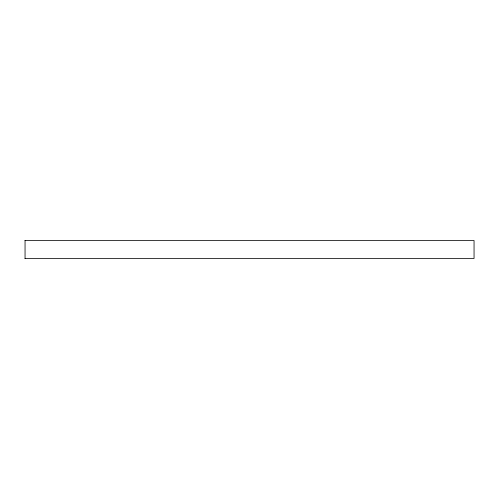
<?xml version="1.0" encoding="UTF-8"?>
<svg xmlns="http://www.w3.org/2000/svg" width="499" height="499" viewBox="0 0 499 499"><rect width="100%" height="100%" fill="white"/><g stroke="black" fill="none" stroke-linecap="round" stroke-linejoin="round"><path stroke-width="0.75" d="M24.95 240.518L474.05 240.518L474.05 258.482L24.95 258.482M25.05 240.518L25.05 258.482"/></g></svg>
